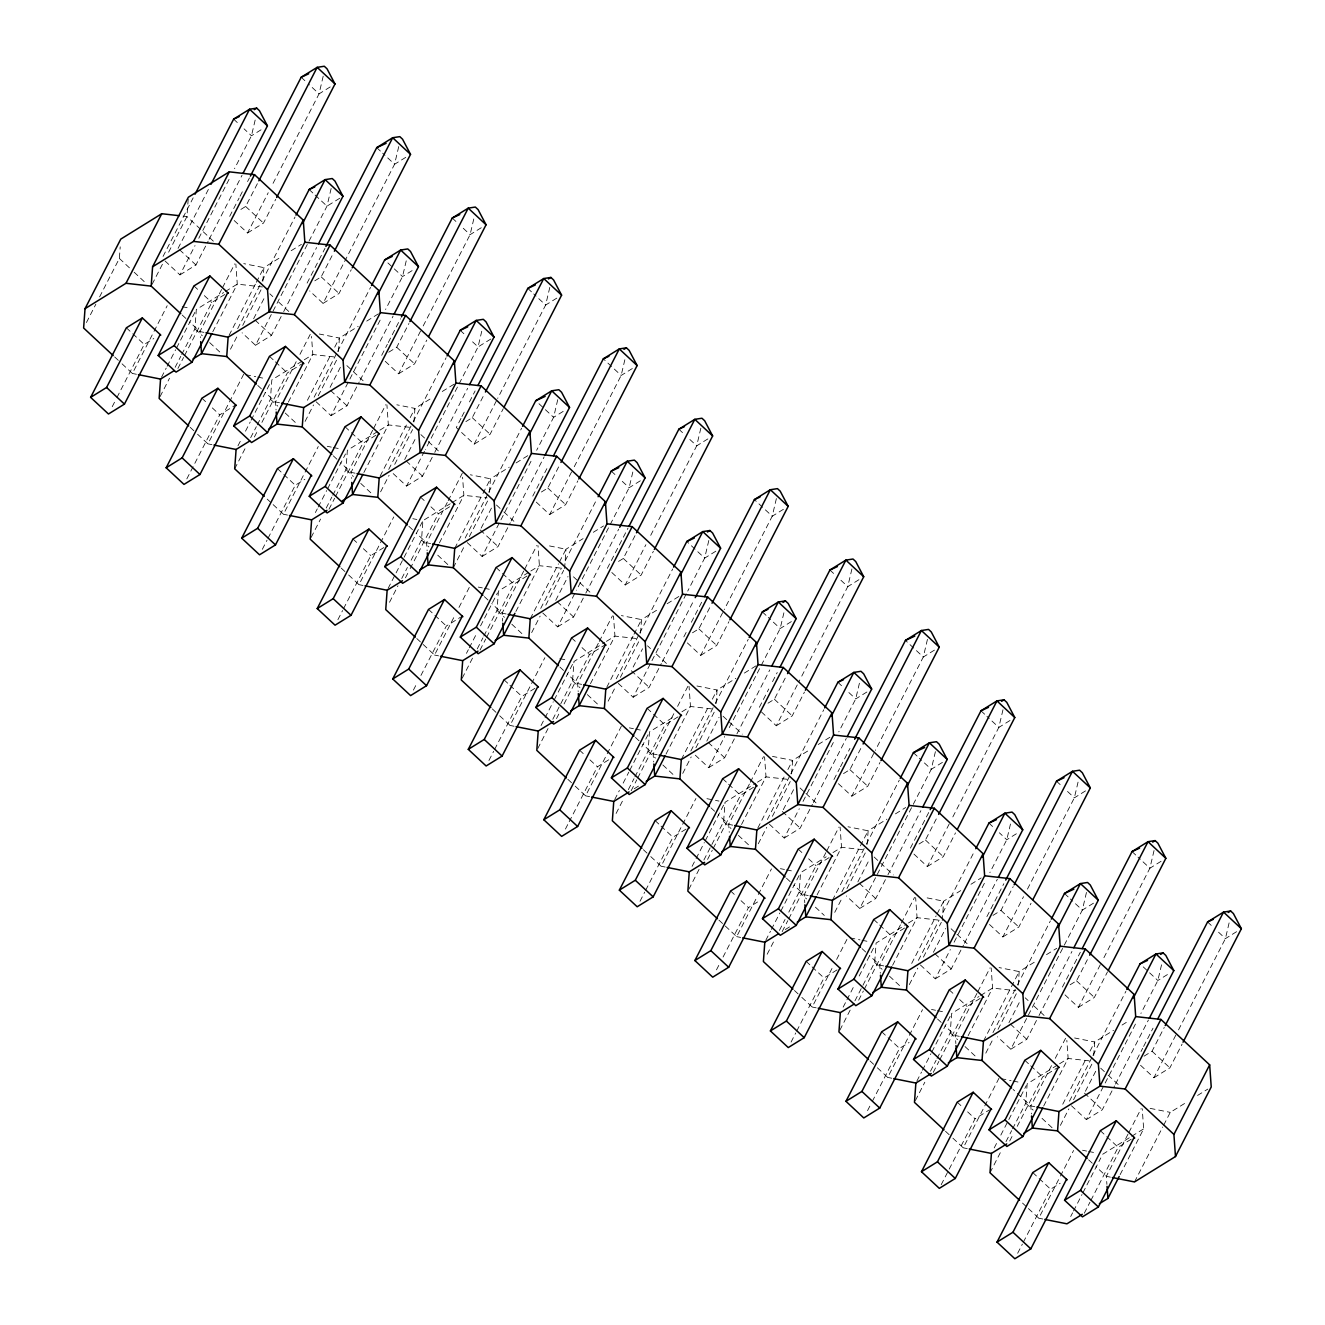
<?xml version="1.0" encoding="UTF-8"?>
<svg xmlns="http://www.w3.org/2000/svg" width="1325" height="1325" viewBox="0 0 1325 1325"><rect width="100%" height="100%" fill="white"/><g stroke="black" fill="none" stroke-linecap="round" stroke-linejoin="round"><path stroke-width="0.75" stroke-dasharray="5 3.75" d="M99.607 296.883L119.366 258.441L120.211 246.847M188.2 199.164L186.941 216.555L168.126 253.174M181.724 354.471L194.907 328.848L196.315 309.52L223.627 292.577M262.897 281.165L263.874 267.633L279.244 258.11M257.265 424.861L270.433 399.239L271.84 379.911L302.564 360.864M338.422 351.556L339.415 338.024L358.181 326.381M332.79 495.268L345.957 469.63L347.365 450.301L378.105 431.254M413.963 421.946L414.94 408.415L432.016 397.831M411.148 560.16L421.499 540.037L422.907 520.692L450.218 503.765M489.488 492.353L490.482 478.805L509.247 467.178M483.857 636.05L497.024 610.428L498.432 591.099L529.155 572.052M564.599 568.541L566.007 549.213L583.083 538.629M552.807 719.26L572.566 680.818L573.973 661.49L604.697 642.443M640.555 633.135L641.532 619.603L656.902 610.08M634.923 776.848L648.091 751.225L649.498 731.88L675.104 716.013M716.08 703.525L717.073 689.994L735.839 678.367M703.873 860.058L723.632 821.616L725.023 802.287L755.763 783.241M791.621 773.933L792.598 760.401L809.674 749.817M788.806 912.147L799.157 892.007L800.565 872.678L826.171 856.811M867.146 844.323L868.14 830.792L886.905 819.148M854.94 1000.839L874.682 962.397L876.09 943.069L906.813 924.022M942.257 920.511L943.665 901.182L960.741 890.599M937.057 1058.427L950.224 1032.804L951.632 1013.476L978.943 996.532M1018.213 985.121L1019.19 971.589L1034.56 962.066M1012.582 1128.817L1025.749 1103.195L1027.157 1083.867L1057.88 1064.82M1093.738 1055.512L1094.732 1041.98L1113.513 1030.337M255.162 120.062L251.468 135.763L234.525 168.706M323.184 76.204L319.043 93.876L271.989 185.401M331.151 188.481L326.993 206.153L255.493 345.278L242.111 332.807M398.726 146.595L394.568 164.267L323.068 303.392L309.686 290.92M406.228 260.843L402.535 276.544L385.592 309.503M473.787 218.956L470.093 234.657L422.128 328.02M481.753 331.233L478.06 346.935L425.375 449.457M549.792 287.393L545.635 305.048L497.653 398.411M557.742 399.67L553.602 417.342L536.658 450.285M624.853 359.754L621.16 375.455L573.178 468.818M632.82 472.031L629.127 487.733L576.441 590.238M700.842 428.19L696.702 445.846L649.664 537.37M708.809 540.467L704.652 558.123L687.725 591.082M776.384 498.581L772.227 516.237L724.245 609.599M783.887 612.829L780.193 628.53L728.452 729.214M851.909 568.972L847.752 586.644L800.714 678.168M859.412 683.22L855.718 698.921L838.791 731.864M927.45 639.362L923.293 657.034L875.312 750.397M935.4 751.656L931.26 769.312L859.759 908.437L846.377 895.965M1002.975 709.769L998.818 727.425L951.781 818.966M1010.478 824.017L1006.785 839.719L989.858 872.662M1078.053 782.131L1074.36 797.832L1027.322 889.357M1086.467 892.437L1082.31 910.109L1010.809 1049.234L997.427 1036.763M1154.042 850.551L1149.885 868.223L1102.847 959.747M1161.545 964.799L1157.851 980.5L1140.908 1013.459M1229.103 922.912L1225.426 938.613L1177.445 1031.976M86.44 322.522L95.847 304.22M163.058 256.421L193.168 197.839M152.127 284.295L162.478 264.155M178.08 248.355L209.135 187.951M112.228 406.676L115.987 399.355M116.931 397.533L144.21 344.434L153.799 338.504M165.095 261.025L179.968 274.871L195.023 245.589M198.783 238.268L230.765 176.026M122.049 363.828L132.384 373.468L153.087 333.188M154.031 331.366L167.198 305.727M179.968 274.871L195.934 264.983L208.157 241.183M209.102 239.361L242.028 175.281M229.689 216.356L239.096 198.054M240.04 196.233L243.8 188.912M247.576 181.575L249.448 177.914M240.868 209.433L245.655 206.468L257.895 182.668M161.501 377.244L166.205 368.085M167.149 366.263L175.612 349.783M176.556 347.962L196.315 309.52M160.093 396.572L169.501 378.271M175.148 367.29L180.796 356.309M177.914 368.449L183.562 357.468M184.506 355.647L211.785 302.547L226.144 293.653M234.161 220.513L247.543 232.985L268.23 192.721M221.59 289.479L199.959 331.581L200.39 337.61M222.534 287.641L234.773 263.841M247.543 232.985L263.493 223.097L275.732 199.297M212.812 331.714L237.274 284.113L235.85 264.023M229.076 335.357L255.41 284.097M256.354 282.275L263.874 267.633L243.75 263.625M237.655 328.65L261.174 282.888M262.118 281.049L295.044 216.985M230.484 349.204L238.02 334.546M242.723 325.403L261.538 288.784M253.622 318.745L264.901 296.783M186.825 478.905L219.751 414.841L235.718 404.937M197.574 434.219L207.926 443.858L243.668 374.296M255.493 345.278L271.459 335.374L282.755 313.412M283.683 311.59L316.625 247.51M307.102 283.103L324.989 248.322M314.803 280.817L321.18 276.859L333.42 253.075M237.97 445.813L241.73 438.492M245.506 431.172L250.21 422.013M251.137 420.174L270.896 381.732M234.691 468.802L245.97 446.84M250.673 437.681L256.321 426.7M254.383 437.018L258.16 429.697M261.919 422.377L287.326 372.954L301.686 364.044M296.187 361.692L275.484 401.972L276.064 410.005M299.947 354.371L310.298 334.248M323.068 303.392L339.034 293.487L351.257 269.704M288.353 402.104L312.816 354.52L311.524 336.434M307.417 400.266L330.935 354.504M334.712 347.183L339.415 338.024L319.292 334.016M314.124 397.218L336.716 353.278M337.643 351.44L370.569 287.376M305.081 421.416L313.545 404.953M318.248 395.794L337.063 359.191M330.091 387.314L341.386 365.352M262.35 549.295L267.054 540.153M267.998 538.314L295.276 485.232L304.849 479.302M316.162 401.806L331.035 415.669L348.906 380.888M349.85 379.066L381.832 316.824M273.116 504.61L283.451 514.249L304.154 473.986M305.098 472.147L318.265 446.525M331.035 415.669L346.984 405.781L359.224 381.981M360.168 380.143L393.094 316.079M381.699 355.332L387.347 344.334M388.291 342.513L400.514 318.712M388.738 352.202L396.722 347.266L408.945 323.466M315.383 512.543L317.271 508.883M318.215 507.044L326.679 490.581M327.623 488.743L345.494 453.962M311.16 537.37L320.567 519.069M326.215 508.071L331.846 497.09M328.981 509.247L334.629 498.266M335.573 496.428L362.851 443.345L377.211 434.434M385.227 361.311L398.593 373.783L421.184 329.842M372.656 430.261L351.026 472.362L351.456 478.391M373.6 428.439L385.84 404.638M398.593 373.783L414.559 363.895L426.799 340.094M363.878 472.512L388.341 424.911L386.917 404.821M380.126 476.155L406.477 424.894M410.237 417.574L414.94 408.415L396.837 404.804M388.722 469.431L412.241 423.669M413.185 421.847L446.111 357.767M380.606 491.823L389.07 475.344M394.717 464.363L412.588 429.582M404.688 459.543L415.967 437.581M337.892 619.702L342.595 610.543M343.523 608.722L370.818 555.622L385.178 546.728M393.177 473.588L406.56 486.06L424.431 451.278M348.641 575L358.992 584.656L393.79 516.916M406.56 486.06L422.526 476.172L433.805 454.21M434.749 452.372L467.675 388.308M461.001 418.402L456.297 427.544L474.135 444.173L490.101 434.285L503.268 408.663M461.928 416.563L465.704 409.243M469.464 401.922L475.112 390.941M465.87 421.615L472.247 417.657L484.486 393.856M388.092 588.433L422.907 520.692M389.517 602.279L397.98 585.799M401.74 578.478L407.388 567.497M405.45 577.816L409.226 570.495M410.154 568.657L438.376 513.736L452.752 504.842M474.135 444.173L496.709 400.249M447.254 502.49L426.551 542.77L427.13 550.803M448.198 500.668L462.309 473.207M439.403 542.902L463.866 495.302L462.591 477.215M454.723 548.368L482.002 495.285M482.946 493.463L490.482 478.805L470.358 474.797M465.191 538L487.766 494.076M488.71 492.237L521.636 428.174M453.316 567.713L464.611 545.734M469.315 536.592L488.13 499.972M481.157 528.112L491.509 507.972M413.417 690.093L417.176 682.773M420.936 675.452L446.343 626.029L460.703 617.119M467.228 542.604L482.101 556.467L499.972 521.686M500.916 519.847L531.01 461.266M416.779 638.517L434.517 655.047L455.22 614.767M458.98 607.446L469.332 587.306M482.101 556.467L498.051 546.562L510.291 522.762M511.218 520.94L544.161 456.877M532.766 496.113L546.877 468.652M541.395 492.006L547.788 488.047L560.011 464.247M466.45 653.341L468.338 649.681M469.265 647.842L476.801 633.201M480.561 625.88L497.488 592.921M462.226 678.152L472.561 658.028M477.265 648.869L482.913 637.888M480.047 650.045L485.695 639.048M486.639 637.226L513.918 584.143L528.277 575.232M536.277 502.109L549.66 514.58L572.251 470.64M523.723 571.058L502.092 613.16L502.655 621.193M524.667 569.22L536.89 545.42M549.66 514.58L565.626 504.676L577.849 480.876M515.889 611.471L539.408 565.692L537.983 545.602M530.248 618.775L558.487 563.854M559.415 562.015L566.007 549.213L545.883 545.204M540.733 608.39L561.419 568.127M565.179 560.806L597.178 498.564M531.673 632.605L540.136 616.142M545.784 605.144L563.655 570.363M555.738 600.341L567.978 576.541M488.942 760.484L493.645 751.341M494.589 749.503L521.868 696.42L536.244 687.509M542.753 612.995L557.626 626.858L575.497 592.076M499.707 715.798L510.042 725.438L544.857 657.713M557.626 626.858L573.592 616.97L584.872 594.991M585.816 593.169L618.742 529.089M607.347 568.342L628.05 528.062M618.527 561.419L623.313 558.454L635.553 534.654M541.047 725.553L553.27 701.77M554.214 699.931L573.973 661.49M537.751 748.559L549.047 726.58M556.517 718.597L560.276 711.277M564.053 703.956L589.443 654.533L603.819 645.623M611.819 572.499L625.201 584.971L645.888 544.691M598.32 643.287L577.617 683.551L578.18 691.584M599.264 641.449L612.432 615.827M625.201 584.971L641.151 575.083L653.391 551.283M590.47 683.683L614.933 636.099L613.508 616.009M606.734 687.344L633.068 636.083M634.013 634.244L641.532 619.603L621.408 615.595M616.257 678.798L638.832 634.857M639.776 633.035L672.702 568.955M608.142 701.173L615.678 686.532M620.382 677.373L639.197 640.77M633.151 667.071L642.559 648.77M565.427 829.053L568.243 823.57M569.187 821.732L597.409 766.811L611.769 757.917M618.295 683.402L633.151 697.248L651.039 662.467M651.966 660.645L686.781 592.904M575.232 786.189L585.584 795.845L606.27 755.565M607.214 753.726L621.326 726.282M633.151 697.248L649.118 687.36L661.357 663.56M662.285 661.738L694.283 599.496M683.832 636.911L687.592 629.59M691.352 622.27L702.648 600.291M692.462 632.803L698.855 628.845L711.078 605.045M614.684 799.621L619.388 790.462M623.164 783.141L628.795 772.16M629.739 770.322L648.554 733.719M616.108 813.451L622.684 800.648M628.332 789.667L633.979 778.669M631.114 790.826L636.762 779.845M637.689 778.007L664.984 724.924L679.344 716.03M687.344 642.89L700.726 655.362L723.301 611.438M673.845 713.678L653.142 753.958L653.722 761.991M677.605 706.358L687.957 686.217M700.726 655.362L716.692 645.474L728.916 621.673M666.011 754.091L690.474 706.49L689.05 686.4M681.315 759.556L708.61 706.473M712.37 699.153L717.073 689.994L696.95 685.986M690.855 751.027L714.374 705.248M715.301 703.426L748.227 639.362M682.739 773.402L691.203 756.923M695.907 747.78L714.722 711.161M706.805 741.122L719.044 717.322M640.008 901.282L644.712 892.122M645.656 890.301L672.934 837.218L687.311 828.307M695.31 755.184L708.693 767.655L724.676 736.534M650.774 856.596L661.109 866.235L695.923 798.495M708.693 767.655L724.642 757.751L735.938 735.789M736.882 733.951L769.808 669.887M759.358 707.302L768.765 689M772.525 681.679L777.228 672.52M767.987 703.194L774.38 699.236L786.603 675.435M692.097 866.351L704.337 842.551M705.281 840.729L724.096 804.109M688.818 889.34L700.097 867.378M707.583 859.395L712.287 850.236M713.231 848.414L740.509 795.331L754.869 786.421M761.395 711.906L776.268 725.769L799.787 679.99M749.387 784.069L728.684 824.349L729.247 832.382M750.314 782.247L763.498 756.608M776.268 725.769L792.217 715.864L804.457 692.064M741.536 824.481L765.999 776.881L764.575 756.79M757.784 828.125L784.135 776.864M787.895 769.543L792.598 760.401L772.475 756.393M767.324 819.579L789.899 775.655M790.843 773.817L823.769 709.753M758.264 843.793L766.728 827.33M772.376 816.332L790.247 781.551M783.274 809.691L793.625 789.551M716.477 969.85L719.309 964.352M723.069 957.031L748.476 907.608L758.049 901.662M769.345 824.183L784.218 838.046L799.273 808.747M803.033 801.426L834.088 741.023M718.912 920.097L736.65 936.626L757.337 896.363M758.281 894.524L771.448 868.902M784.218 838.046L800.184 828.142L812.407 804.358M813.351 802.519L846.277 738.456M833.955 779.531L839.586 768.55M840.53 766.711L849.938 748.41M843.528 773.585L849.905 769.626L862.144 745.842M765.751 940.402L770.454 931.26M771.398 929.421L779.862 912.958M780.806 911.12L800.565 872.678M767.175 954.248L773.75 941.429M779.398 930.448L785.046 919.467M782.181 931.624L787.812 920.643M788.756 918.805L816.034 865.722L830.411 856.811M838.41 783.688L851.793 796.159L874.367 752.219M825.856 852.637L804.209 894.739L804.788 902.772M826.8 850.816L839.023 827.015M851.793 796.159L867.759 786.255L879.982 762.471M817.078 894.872L841.524 847.288L840.1 827.181M832.382 900.354L868.14 830.792L848.017 826.783M841.905 891.808L865.424 846.046M866.368 844.224L899.294 780.143M834.733 912.362L842.269 897.721M846.973 888.562L865.788 851.958M857.871 881.92L869.167 859.942M791.075 1042.079L795.778 1032.92M796.723 1031.082L824.001 977.999L838.361 969.088M801.824 997.377L812.175 1007.017L832.878 966.753M836.638 959.433L846.99 939.293M859.759 908.437L875.709 898.549L887.005 876.57M887.949 874.748L920.875 810.685M910.424 848.099L929.239 811.48M919.053 843.992L925.446 840.033L937.669 816.233M843.164 1007.149L845.996 1001.65M846.923 999.828L854.459 985.171M859.163 976.028L875.146 944.907M839.884 1030.138L850.219 1009.998M858.65 1000.193L863.353 991.034M864.298 989.195L891.576 936.113L905.936 927.202M913.935 854.078L927.318 866.55L950.837 820.788M900.437 924.867L879.75 965.13L880.313 973.179M901.381 923.028L914.548 897.406M927.318 866.55L943.284 856.662L955.507 832.862M892.603 965.279L917.066 917.678L915.641 897.588M911.683 963.424L936.146 915.84M937.073 914.002L943.665 901.182L923.542 897.174M918.391 960.377L939.077 920.097M942.837 912.776L974.836 850.534M909.331 984.591L917.794 968.111M923.442 957.13L941.313 922.349M933.396 952.311L945.636 928.51M867.544 1110.632L871.303 1103.311M872.247 1101.489L899.543 1048.39L909.116 1042.46M920.411 964.981L935.284 978.827L950.34 949.545M954.099 942.224L986.082 879.982M877.365 1067.784L887.7 1077.424L908.403 1037.144M909.347 1035.322L922.515 1009.683M935.284 978.827L951.251 968.939L963.474 945.139M964.418 943.317L997.344 879.237M986.893 916.652L1003.837 883.709M992.988 915.376L1000.971 910.424L1013.211 886.624M916.817 1081.2L921.521 1072.041M922.465 1070.219L930.928 1053.739M931.872 1051.918L951.632 1013.476M915.409 1100.528L924.817 1082.227M930.465 1071.246L936.113 1060.265M933.231 1072.405L938.878 1061.424M939.823 1059.602L967.101 1006.503L981.477 997.609M989.477 924.469L1002.859 936.941L1023.546 896.677M976.923 993.435L955.275 1035.537L955.855 1043.57M977.85 991.597L990.09 967.797M1002.859 936.941L1018.809 927.053L1031.049 903.253M968.128 1035.67L992.591 988.069L991.166 967.979M983.448 1041.152L1019.19 971.589L999.083 967.581M992.972 1032.606L1016.49 986.843M1017.434 985.005L1050.361 920.941M985.8 1053.16L993.336 1038.502M998.04 1029.359L1016.855 992.74M1008.938 1022.701L1020.217 1000.739M941.197 1184.699L975.067 1118.797L989.427 1109.886M952.89 1138.175L963.242 1147.814L998.984 1078.252M1010.809 1049.234L1026.776 1039.33L1038.071 1017.368M1039.015 1015.546L1071.942 951.466M1062.418 987.059L1080.306 952.278M1070.12 984.773L1076.513 980.815L1088.736 957.031M994.23 1147.93L997.046 1142.448M1000.822 1135.128L1026.213 1085.688M990.007 1172.758L1001.286 1150.796M1005.99 1141.637L1011.637 1130.656M1009.716 1140.974L1013.476 1133.653M1017.236 1126.333L1042.642 1076.91L1057.002 1068M1065.002 994.876L1078.384 1007.348L1101.903 961.586M1051.503 1065.648L1030.817 1105.928L1031.38 1113.961M1055.263 1058.327L1065.615 1038.204M1078.384 1007.348L1094.351 997.443L1107.518 971.821M1043.669 1106.06L1068.132 1058.476L1066.84 1040.39M1062.749 1104.222L1086.268 1058.46M1090.028 1051.139L1094.732 1041.98L1074.608 1037.972M1069.441 1101.174L1092.032 1057.234M1092.959 1055.396L1125.902 991.332M1060.398 1125.372L1068.861 1108.909M1073.565 1099.75L1092.38 1063.147M1085.407 1091.27L1096.702 1069.308M1017.666 1253.251L1022.37 1244.109M1023.314 1242.27L1050.592 1189.188L1060.182 1183.258M1071.478 1105.762L1086.351 1119.625L1104.222 1084.844M1105.166 1083.022L1137.148 1020.78M1028.432 1208.566L1038.767 1218.205L1059.47 1177.942M1060.414 1176.103L1073.581 1150.481M1086.351 1119.625L1102.317 1109.737L1114.54 1085.937M1115.484 1084.098L1148.411 1020.035M1137.016 1059.288L1142.663 1048.29M1143.608 1046.468L1153.015 1028.167M1144.055 1056.158L1152.038 1051.222L1164.261 1027.422M1070.699 1216.499L1072.588 1212.839M1073.532 1211L1081.995 1194.537M1082.939 1192.699L1100.81 1157.918M1084.297 1213.203L1089.945 1202.222M1090.889 1200.384L1118.168 1147.301L1132.527 1138.39M1140.543 1065.267L1153.926 1077.738L1176.501 1033.798M1127.972 1134.217L1106.342 1176.318L1106.905 1184.368M1128.917 1132.395L1141.156 1108.594M1153.926 1077.738L1169.876 1067.851L1182.115 1044.05M1120.138 1174.629L1143.657 1128.867L1142.233 1108.777M1134.515 1181.933L1162.737 1127.012M1163.681 1125.19L1170.257 1112.371L1187.332 1101.787M261.042 129.817L251.468 135.763L244.032 128.823M330.207 86.937L319.043 93.876L308.626 84.171M339.763 198.237L326.993 206.153L315.102 195.073M405.748 157.344L394.568 164.267L382.677 153.187M225.333 291.517L237.274 284.113L262.466 286.962M291.185 250.69L301.438 244.347M412.108 270.615L402.535 276.544L384.681 259.915M481.273 227.734L470.093 234.657L462.673 227.734M304.27 359.804L312.816 354.52L336.07 357.137M366.727 321.097L378.668 313.677M490.83 339.034L478.06 346.935L470.623 340.012M556.798 298.125L545.635 305.048L533.743 293.968M379.811 430.194L388.341 424.911L411.595 427.528M442.252 391.488L455.916 383.024M563.175 411.396L553.602 417.342L535.747 400.713M632.34 368.532L621.16 375.455L603.322 358.827M451.924 502.705L463.866 495.302L487.136 497.918M516.071 462.938L529.735 454.475M640.306 480.809L629.127 487.733L621.69 480.809M707.865 438.923L696.702 445.846L689.265 438.923M530.861 570.992L539.408 565.692L560.723 568.11M593.318 532.286L603.554 525.926M715.831 551.2L704.652 558.123L686.814 541.494M783.406 509.313L772.227 516.237L754.389 499.608M606.403 641.383L614.933 636.099L638.186 638.716M667.138 603.736L680.802 595.273M791.356 621.591L780.193 628.53L768.301 617.433M858.931 579.704L847.752 586.644L840.332 579.704M681.928 711.79L690.474 706.49L713.728 709.107M744.385 673.067L756.327 665.663M634.228 788.756L641.068 784.516M866.898 691.998L855.718 698.921L848.282 691.998M934.456 650.111L923.293 657.034L905.455 640.406M757.469 782.181L765.999 776.881L789.253 779.514M818.204 744.517L831.868 736.054M942.423 762.388L931.26 769.312L919.351 758.231M1009.998 720.502L998.818 727.425L986.926 716.345M832.994 852.571L841.524 847.288L864.794 849.905M895.452 813.865L905.687 807.505M785.294 929.537L792.118 925.314M1016.358 833.773L1006.785 839.719L999.348 832.779M1085.523 790.892L1074.36 797.832L1066.923 790.892M908.519 922.962L917.066 917.678L938.382 920.08M970.977 884.255L981.212 877.912M1093.489 903.186L1082.31 910.109L1070.418 899.029M1161.064 861.3L1149.885 868.223L1137.993 857.142M980.649 995.472L992.591 988.069L1015.844 990.702M1046.502 954.646L1056.754 948.302M1167.424 974.571L1157.851 980.5L1140.013 963.871M1236.589 931.69L1225.426 938.613L1217.99 931.69M1059.586 1063.76L1068.132 1058.476L1091.386 1061.093M1122.043 1025.053L1128.867 1020.813M1102.682 1154.257L1130.01 1137.33M1131.716 1136.27L1143.657 1128.867M1197.568 1095.444L1207.82 1089.1M183.065 216.124L186.941 216.555L213.54 241.349M182.221 306.704L190.27 308.311M203.984 332.376L199.959 331.581L189.608 321.942M245.688 374.693L255.742 376.697M257.762 377.095L265.812 378.702M132.384 373.468L136.409 374.263M279.509 402.767L275.484 401.972L265.149 392.332M327.258 446.293L331.283 447.105M333.287 447.502L341.337 449.109M207.926 443.858L211.95 444.653M355.05 473.174L351.026 472.362L340.674 462.723M412.837 518.688L416.862 519.499M283.451 514.249L287.475 515.061M430.575 543.565L426.551 542.77L416.216 533.114M478.308 587.091L482.333 587.886M484.354 588.283L492.403 589.89M358.992 584.656L363 585.451M506.117 613.955L502.092 613.16L491.741 603.521M559.879 658.691L567.928 660.281M434.517 655.047L438.542 655.842M581.642 684.362L577.617 683.551L567.266 673.912M629.375 727.872L633.4 728.684M635.42 729.081L643.47 730.688M510.042 725.438L514.067 726.249M657.167 754.753L653.142 753.958L642.807 744.302M706.921 798.677L718.995 801.078M585.584 795.845L589.608 796.64M732.708 825.144L728.684 824.349L718.332 814.709M780.442 868.67L784.466 869.465M786.47 869.879L794.52 871.469M661.109 866.235L665.133 867.03M808.233 895.551L804.209 894.739L793.874 885.1M849.938 937.868L859.991 939.872M862.012 940.27L870.061 941.876M736.65 936.626L740.675 937.438M883.775 965.942L879.75 965.13L869.399 955.491M931.508 1009.468L935.533 1010.263M937.537 1010.66L945.586 1012.267M812.175 1007.017L816.2 1007.828M959.3 1036.332L955.275 1035.537L944.94 1025.898M1001.004 1078.649L1011.058 1080.653M1013.078 1081.051L1021.128 1082.658M1150.133 1108.363L1170.257 1112.371M887.7 1077.424L891.725 1078.219M1034.825 1106.723L1030.817 1105.928L1013.078 1089.398M1082.575 1150.249L1086.599 1151.061M1088.603 1151.458L1096.653 1153.065M963.242 1147.814L967.267 1148.609M1110.367 1177.13L1106.342 1176.318L1095.99 1166.679M1038.767 1218.205L1042.792 1219.017M301.189 77.248L307.135 82.779M376.731 147.638L381.186 151.795M452.256 218.029L456.711 222.186M527.797 288.419L532.253 292.577M678.847 429.217L683.319 433.374M829.914 570.015L834.386 574.172M980.98 710.796L985.436 714.953M1056.505 781.203L1060.977 785.361M1132.047 851.594L1136.502 855.751M1207.572 921.985L1212.044 926.142M233.631 119.134L238.086 123.291M309.156 189.525L313.611 193.682M460.222 330.306L464.678 334.463M611.289 471.104L615.744 475.261M762.339 611.902L766.811 616.059M837.88 682.292L842.336 686.449M913.405 752.683L917.877 756.84M988.947 823.09L993.402 827.247M1064.472 893.481L1068.927 897.638M245.655 206.468L263.493 223.097M321.18 276.859L339.034 293.487M396.722 347.266L414.559 363.895M472.247 417.657L490.101 434.285M547.788 488.047L565.626 504.676M623.313 558.454L641.151 575.083M698.855 628.845L716.692 645.474M774.38 699.236L792.217 715.864M849.905 769.626L867.759 786.255M925.446 840.033L943.284 856.662M1000.971 910.424L1018.809 927.053M1076.513 980.815L1094.351 997.443M1152.038 1051.222L1169.876 1067.851M269.869 293.852L272.817 296.601M278.73 302.117L289.065 311.756M346.868 365.617L363.133 380.772M420.919 434.633L426.832 440.148M428.306 441.523L440.132 452.537M496.461 505.024L502.374 510.539M503.848 511.914L514.183 521.553M573.46 576.806L591.198 593.335M647.527 645.822L650.476 648.571M656.388 654.086L666.74 663.726M723.053 716.212L742.265 734.116M800.068 787.994L804.49 792.118M805.981 793.493L817.79 804.523M874.119 857.01L893.332 874.914M951.118 928.775L955.557 932.916M957.031 934.291L968.857 945.305M1025.186 997.808L1028.134 1000.557M1034.047 1006.073L1044.398 1015.712M1100.711 1068.198L1106.623 1073.714M1108.097 1075.088L1118.449 1084.728M179.571 249.746L195.934 264.983M255.112 320.137L271.459 335.374M330.637 390.527L346.984 405.781M406.162 460.934L422.526 476.172M480.213 529.934L498.051 546.562M557.229 601.716L573.592 616.97M631.28 670.732L649.118 687.36M708.295 742.513L724.642 757.751M782.346 811.513L800.184 828.142M859.362 883.295L875.709 898.549M934.887 953.702L951.251 968.939M1010.428 1024.092L1026.776 1039.33M1084.463 1093.108L1102.317 1109.737M193.947 285.918L198.402 290.076M204.348 295.624L211.785 302.547M269.472 356.326L273.944 360.483M275.418 361.857L287.326 372.954M345.013 426.716L362.851 443.345M420.538 497.107L424.994 501.264M430.956 506.812L438.376 513.736M496.08 567.514L513.918 584.143M571.605 637.905L576.06 642.062M582.006 647.61L589.443 654.533M647.13 708.295L664.984 724.924M722.672 778.702L727.127 782.86M728.618 784.234L740.509 795.331M798.197 849.093L802.652 853.25M808.614 858.799L816.034 865.722M873.738 919.484L878.193 923.641M879.684 925.032L891.576 936.113M949.263 989.874L953.718 994.032M959.664 999.58L967.101 1006.503M1024.788 1060.282L1029.26 1064.439M1030.734 1065.813L1042.642 1076.91M1100.33 1130.672L1118.168 1147.301M182.221 315.052L188.133 320.551M257.762 385.442L263.675 390.958M333.287 455.833L339.2 461.348M408.829 526.24L414.725 531.739M484.354 596.631L490.267 602.146M559.879 667.022L565.792 672.537M635.42 737.429L641.333 742.928M710.945 807.819L716.858 813.335M786.487 878.21L792.383 883.725M862.012 948.601L867.925 954.116M937.537 1019.008L943.45 1024.507M1088.603 1159.789L1094.516 1165.304M119.366 258.441L132.666 270.847M134.156 272.221L145.965 283.235M194.907 328.848L202.294 335.738M209.681 342.612L220.033 352.251M270.433 399.239L277.819 406.129M285.206 413.019L297.032 424.033M345.957 469.63L353.361 476.52M360.748 483.41L371.083 493.049M421.499 540.037L428.886 546.91M437.747 555.175L448.098 564.831M497.024 610.428L504.411 617.317M511.814 624.207L522.149 633.847M572.566 680.818L579.952 687.708M587.339 694.598L599.165 705.612M648.091 751.225L655.477 758.099M662.864 764.989L673.216 774.628M723.632 821.616L731.019 828.506M738.406 835.379L750.232 846.41M799.157 892.007L806.544 898.897M815.405 907.161L824.283 915.426M874.682 962.397L882.069 969.287M889.472 976.177L901.282 987.191M950.224 1032.804L957.611 1039.694M964.997 1046.568L975.349 1056.207M1025.749 1103.195L1033.136 1110.085M1042.013 1118.35L1052.348 1127.989M126.372 327.805L144.21 344.434M201.913 398.212L206.369 402.369M212.315 407.901L219.751 414.841M277.438 468.603L295.276 485.232M352.963 538.993L357.435 543.151M363.381 548.699L370.818 555.622M428.505 609.401L446.343 626.029M504.03 679.791L508.502 683.948M509.976 685.34L521.868 696.42M579.572 750.182L584.027 754.339M589.973 759.888L597.409 766.811M655.097 820.589L659.552 824.746M661.043 826.121L672.934 837.218M730.622 890.98L735.093 895.137M741.039 900.685L748.476 907.608M806.163 961.37L810.618 965.528M812.109 966.919L824.001 977.999M881.688 1031.761L899.543 1048.39M957.23 1102.168L961.685 1106.325M967.631 1111.857L975.067 1118.797M1032.755 1172.559L1050.592 1189.188M114.662 356.938L120.558 362.437M190.187 427.329L196.1 432.844M267.203 499.111L271.625 503.235M341.254 568.127L347.167 573.626M492.32 708.908L498.233 714.423M567.845 779.315L573.758 784.814M643.37 849.706L649.283 855.221M794.437 990.487L800.35 996.003M869.978 1060.894L875.891 1066.393M945.503 1131.285L951.416 1136.8M1022.519 1203.067L1026.941 1207.191"/><path stroke-width="1.5" d="M179.19 215.693L161.749 213.722L120.774 239.113L85.032 308.675L83.624 328.004L113.172 355.564M180.747 313.677L151.183 286.117L152.59 266.789L188.349 197.226L229.308 171.836L254.516 174.668L303.276 220.132L304.849 242.227L269.091 311.789L228.132 337.196L205.988 332.774M174.221 370.602L160.557 379.082L159.149 398.411L188.713 425.954M256.272 384.068L226.724 356.524L228.132 337.196M249.746 441.01L236.098 449.473L234.691 468.802L264.238 496.345M331.813 454.458L302.249 426.915L303.657 407.587L344.632 382.196L380.374 312.634L378.817 290.523L330.041 245.075L304.849 242.227M326.977 510.34L311.623 519.864L310.216 539.192L339.78 566.752M407.338 524.866L377.791 497.306L379.198 477.977L420.158 452.587L455.916 383.024L454.342 360.913L405.582 315.466L380.374 312.634M402.518 580.731L387.148 590.254L385.741 609.599L415.305 637.143M482.88 595.256L453.316 567.713L454.723 548.368L495.699 522.977L531.441 453.415L529.868 431.321L481.108 385.857L455.916 383.024M478.043 651.138L462.69 660.662L461.282 679.99L490.83 707.533M558.405 665.647L528.857 638.103L530.248 618.775L571.224 593.368L606.966 523.806L605.409 501.711L556.632 456.264L531.441 453.415M553.585 721.529L538.215 731.052L536.807 750.381L566.371 777.924M633.946 736.037L604.382 708.494L605.79 689.166L646.749 663.775L682.507 594.213L680.934 572.102L632.174 526.654L606.966 523.806M629.11 791.919L613.757 801.443L612.349 820.788L641.896 848.331M709.471 806.445L679.907 778.901L681.315 759.556L722.291 734.166L758.033 664.603L756.476 642.509L707.699 597.045L682.507 594.213M704.652 862.327L689.282 871.85L687.874 891.178L717.438 918.722M784.996 876.835L755.449 849.292L756.857 829.963L797.816 804.557L833.574 734.994L832.001 712.9L783.241 667.452L758.033 664.603M778.471 933.777L764.807 942.241L763.399 961.569L792.963 989.113M860.538 947.226L830.974 919.683L832.382 900.354L873.357 874.964L909.099 805.401L907.526 783.29L858.766 737.843L833.574 734.994M853.996 1004.168L840.348 1012.631L838.94 1031.96L868.488 1059.52M936.063 1017.633L906.515 990.073L907.923 970.745L948.882 945.354L984.641 875.792L983.067 853.681L934.291 808.233L909.099 805.401M931.243 1073.515L915.873 1083.038L914.465 1102.367L944.029 1129.91M1011.604 1088.024L982.04 1060.48L983.448 1041.152L1024.407 1015.745L1060.166 946.183L1058.592 924.088L1009.832 878.624L984.641 875.792M1006.768 1143.906L991.415 1153.429L990.007 1172.758L1019.554 1200.301M1087.129 1158.414L1057.565 1130.871L1058.973 1111.543L1099.949 1086.152L1135.691 1016.59L1134.134 994.479L1085.357 949.031L1060.166 946.183M85.032 308.675L125.991 283.285L161.749 213.722M160.176 334.546L124.434 404.108L108.468 413.996L90.63 397.368L126.372 327.805L142.338 317.917L160.805 335.126M195.057 194.179L233.631 119.134L249.58 109.23L256.719 108.137L259.452 110.687L267.435 125.858L242.972 173.459M90.63 397.368L106.58 387.48L142.338 317.917M211.006 184.291L249.58 109.23L267.435 125.858M152.59 266.789L193.566 241.398L229.308 171.836M227.751 292.659L191.993 362.222L176.043 372.11L158.188 355.481L193.947 285.918L209.913 276.031L228.38 293.239M250.392 176.093L301.189 77.248L317.155 67.343L324.294 66.25L327.027 68.801L334.993 83.972L276.677 197.475M193.566 241.398L218.758 244.231L254.516 174.668M158.188 355.481L174.155 345.593L209.913 276.031M258.822 180.846L317.155 67.343L334.993 83.972M211.868 333.536L201.532 353.676L192.986 358.976M235.718 404.937L199.959 474.499L183.993 484.403L166.155 467.775L201.913 398.212L217.863 388.308L236.33 405.516M295.988 215.147L309.156 189.525L325.122 179.62L332.244 178.527L334.977 181.078L342.96 196.249L318.497 243.85M1112.371 1177.528L1134.515 1181.933L1175.474 1156.543L1173.917 1134.432L1125.14 1088.984L1099.949 1086.152L1098.375 1064.041L1049.615 1018.594L1024.407 1015.745L1022.85 993.651L974.074 948.187L948.882 945.354L947.309 923.243L898.549 877.796L873.357 874.964L871.784 852.853L823.007 807.405L797.816 804.557L796.259 782.462L747.482 737.015L722.291 734.166L720.717 712.072L671.957 666.608L646.749 663.775L645.192 641.664L596.416 596.217L571.224 593.368L569.651 571.274L520.891 525.826L495.699 522.977L494.126 500.883L445.349 455.419L420.158 452.587L418.601 430.476L369.824 385.028L344.632 382.196L343.059 360.085L294.299 314.638L269.091 311.789L267.534 289.695L303.276 220.132M166.155 467.775L182.121 457.87L217.863 388.308M302.531 223.561L325.122 179.62L342.96 196.249M303.276 363.05L267.534 432.612L251.568 442.517L233.73 425.888L269.472 356.326L285.438 346.421L303.905 363.63M325.917 246.483L376.731 147.638L392.68 137.734L399.819 136.641L402.552 139.191L410.535 154.363L352.202 267.865M294.299 314.638L330.041 245.075M233.73 425.888L249.696 415.984L285.438 346.421M334.364 251.237L392.68 137.734L410.535 154.363M287.409 403.943L277.058 424.083L268.528 429.366M311.243 475.344L275.484 544.906L259.534 554.794L241.697 538.165L277.438 468.603L293.405 458.715L311.872 475.923M371.513 285.554L384.681 259.915L400.647 250.028L407.785 248.934L410.518 251.485L418.485 266.656L394.038 314.24M343.059 360.085L378.817 290.523M241.697 538.165L257.646 528.277L293.405 458.715M378.072 293.951L400.647 250.028L418.485 266.656M378.817 433.457L343.059 503.02L327.093 512.908L309.255 496.279L345.013 426.716L360.963 416.828L379.43 434.037M401.458 316.89L452.256 218.029L468.222 208.141L475.344 207.048L478.093 209.598L486.06 224.77L428.671 336.434M369.824 385.028L405.582 315.466M309.255 496.279L325.221 486.391L360.963 416.828M409.889 321.627L468.222 208.141L486.06 224.77M362.934 474.333L352.582 494.473L342.347 500.817M386.768 545.734L351.026 615.297L335.059 625.185L317.222 608.556L352.963 538.993L368.93 529.106L387.397 546.314M447.055 355.945L460.222 330.306L476.188 320.418L483.31 319.325L486.043 321.876L494.026 337.047L469.563 384.648M418.601 430.476L454.342 360.913M317.222 608.556L333.188 598.668L368.93 529.106M453.597 364.358L476.188 320.418L494.026 337.047M454.342 503.848L418.601 573.41L402.634 583.298L384.797 566.669L420.538 497.107L436.505 487.219L454.972 504.428M477.928 385.442L527.797 288.419L543.747 278.532L550.885 277.438L553.618 279.989L561.601 295.16L504.212 406.825M445.349 455.419L481.108 385.857M384.797 566.669L400.746 556.782L436.505 487.219M485.43 392.034L543.747 278.532L561.601 295.16M438.476 544.724L428.124 564.864L419.594 570.164M462.309 616.125L426.551 685.688L410.601 695.592L392.747 678.963L428.505 609.401L444.471 599.496L462.922 616.705M522.58 426.335L535.747 400.713L551.713 390.809L558.835 389.716L561.585 392.266L569.551 407.438L545.088 455.038M494.126 500.883L529.868 431.321M392.747 678.963L408.713 669.059L444.471 599.496M529.139 434.749L551.713 390.809L569.551 407.438M529.884 574.238L494.126 643.801L478.159 653.705L460.322 637.077L496.08 567.514L512.03 557.61L530.497 574.818M553.452 455.85L603.322 358.827L619.288 348.922L626.41 347.829L629.143 350.38L637.126 365.551L578.793 479.054M520.891 525.826L556.632 456.264M460.322 637.077L476.288 627.172L512.03 557.61M560.955 462.425L619.288 348.922L637.126 365.551M514.945 613.293L503.649 635.255L495.119 640.555M537.834 686.532L502.092 756.078L486.126 765.983L468.288 749.354L504.03 679.791L519.996 669.903L538.463 687.112M598.105 496.726L611.289 471.104L627.238 461.216L634.377 460.123L637.11 462.657L645.093 477.845L619.686 527.267M569.651 571.274L605.409 501.711M468.288 749.354L484.238 739.449L519.996 669.903M604.664 505.14L627.238 461.216L645.093 477.845M605.409 644.646L569.651 714.192L553.701 724.096L535.847 707.467L571.605 637.905L587.571 628.017L606.038 645.225M628.994 526.24L678.847 429.217L694.813 419.329L701.952 418.236L704.685 420.77L712.651 435.958L654.335 549.444M596.416 596.217L632.174 526.654M535.847 707.467L551.813 697.563L587.571 628.017M636.48 532.816L694.813 419.329L712.651 435.958M589.542 685.522L579.191 705.662L570.644 710.945M613.376 756.923L577.617 826.485L561.651 836.373L543.813 819.744L579.572 750.182L595.521 740.294L613.988 757.503M673.647 567.133L686.814 541.494L702.78 531.607L709.902 530.513L712.635 533.064L720.618 548.235L695.211 597.658M645.192 641.664L680.934 572.102M543.813 819.744L559.779 809.857L595.521 740.294M680.205 575.547L702.78 531.607L720.618 548.235M680.934 715.036L645.192 784.599L629.226 794.487L611.388 777.858L647.13 708.295L663.096 698.408L681.563 715.616M704.519 596.631L754.389 499.608L770.355 489.72L777.477 488.627L780.21 491.178L788.193 506.349L729.86 619.852M671.957 666.608L707.699 597.045M611.388 777.858L627.354 767.97L663.096 698.408M712.022 603.223L770.355 489.72L788.193 506.349M665.067 755.912L654.716 776.053L646.186 781.336M688.901 827.313L653.159 896.876L637.192 906.764L619.355 890.135L655.097 820.589L671.063 810.685L689.53 827.893M749.172 637.524L762.339 611.902L778.305 601.997L785.443 600.904L788.176 603.455L796.143 618.626L771.697 666.227M720.717 712.072L756.476 642.509M619.355 890.135L635.304 880.247L671.063 810.685M755.73 645.938L778.305 601.997L796.143 618.626M756.476 785.427L720.717 854.989L704.767 864.877L686.913 848.248L722.672 778.702L738.621 768.798L757.088 786.007M780.061 667.038L829.914 570.015L845.88 560.111L853.002 559.017L855.751 561.568L863.718 576.739L805.385 690.242M747.482 737.015L783.241 667.452M686.913 848.248L702.879 838.361L738.621 768.798M787.547 673.613L845.88 560.111L863.718 576.739M740.592 826.32L730.241 846.443L721.711 851.743M764.426 897.704L728.684 967.267L712.717 977.171L694.88 960.542L730.622 890.98L746.588 881.075L765.055 898.3M824.713 707.914L837.88 682.292L853.847 672.404L860.968 671.295L863.701 673.845L871.684 689.033L847.222 736.617M796.259 782.462L832.001 712.9M694.88 960.542L710.846 950.638L746.588 881.075M831.255 716.328L853.847 672.404L871.684 689.033M832.001 855.817L796.259 925.38L780.293 935.284L762.455 918.656L798.197 849.093L814.163 839.189L832.63 856.414M854.642 739.251L905.455 640.406L921.405 630.518L928.543 629.408L931.276 631.959L939.259 647.147L880.926 760.633M823.007 807.405L858.766 737.843M762.455 918.656L778.404 908.751L814.163 839.189M863.088 744.004L921.405 630.518L939.259 647.147M816.134 896.71L805.782 916.85L797.253 922.134M839.967 968.111L804.209 1037.674L788.259 1047.562L770.405 1030.933L806.163 961.37L822.129 951.483L840.597 968.691M900.238 778.322L913.405 752.683L929.372 742.795L936.493 741.702L939.243 744.253L947.209 759.424L922.747 807.024M871.784 852.853L907.526 783.29M770.405 1030.933L786.371 1021.045L822.129 951.483M906.797 786.719L929.372 742.795L947.209 759.424M907.542 926.225L871.784 995.787L855.817 1005.675L837.98 989.046L873.738 919.484L889.688 909.596L908.155 926.804M930.183 809.658L980.98 710.796L996.947 700.908L1004.068 699.815L1006.801 702.366L1014.784 717.537L957.395 829.202M898.549 877.796L934.291 808.233M837.98 989.046L853.946 979.158L889.688 909.596M938.613 814.395L996.947 700.908L1014.784 717.537M891.659 967.101L881.307 987.241L872.778 992.524M915.492 1038.502L879.75 1108.064L863.784 1117.952L845.946 1101.323L881.688 1031.761L897.654 1021.873L916.122 1039.082M975.763 848.712L988.947 823.09L1004.897 813.186L1012.035 812.092L1014.768 814.643L1022.751 829.814L998.288 877.415M947.309 923.243L983.067 853.681M845.946 1101.323L861.896 1091.436L897.654 1021.873M982.322 857.126L1004.897 813.186L1022.751 829.814M983.067 996.615L947.309 1066.178L931.359 1076.066L913.521 1059.437L949.263 989.874L965.229 979.987L983.697 997.195M1005.708 880.048L1056.505 781.203L1072.472 771.299L1079.61 770.206L1082.343 772.757L1090.309 787.928L1032.92 899.592M974.074 948.187L1009.832 878.624M913.521 1059.437L929.471 1049.549L965.229 979.987M1014.138 884.802L1072.472 771.299L1090.309 787.928M967.2 1037.492L956.849 1057.632L948.302 1062.932M991.034 1108.892L955.275 1178.455L939.309 1188.359L921.471 1171.731L957.23 1102.168L973.179 1092.264L991.647 1109.472M1051.305 919.103L1064.472 893.481L1080.438 883.576L1087.56 882.483L1090.293 885.034L1098.276 900.205L1073.813 947.806M1022.85 993.651L1058.592 924.088M921.471 1171.731L937.438 1161.826L973.179 1092.264M1057.863 927.517L1080.438 883.576L1098.276 900.205M1058.592 1067.006L1022.85 1136.568L1006.884 1146.473L989.046 1129.844L1024.788 1060.282L1040.754 1050.377L1059.222 1067.586M1082.177 948.617L1132.047 851.594L1148.013 841.69L1155.135 840.597L1157.868 843.147L1165.851 858.318L1108.462 969.999M1049.615 1018.594L1085.357 949.031M989.046 1129.844L1005.012 1119.94L1040.754 1050.377M1089.68 955.192L1148.013 841.69L1165.851 858.318M1042.725 1107.899L1032.374 1128.039L1023.844 1133.322M1066.559 1179.3L1030.817 1248.862L1014.851 1258.75L997.013 1242.121L1032.755 1172.559L1048.721 1162.671L1067.188 1179.879M1126.83 989.51L1140.013 963.871L1155.963 953.983L1163.102 952.89L1165.834 955.441L1173.818 970.612L1149.355 1018.196M1098.375 1064.041L1134.134 994.479M997.013 1242.121L1012.963 1232.233L1048.721 1162.671M1133.388 997.907L1155.963 953.983L1173.818 970.612M1134.134 1137.413L1098.375 1206.976L1082.426 1216.863L1064.571 1200.235L1100.33 1130.672L1116.296 1120.784L1134.747 1137.993M1157.719 1019.008L1207.572 921.985L1223.538 912.097L1230.66 911.004L1233.409 913.554L1241.376 928.726L1183.043 1042.212M1125.14 1088.984L1160.899 1019.422L1209.659 1064.869L1211.232 1086.98L1175.474 1156.543M1064.571 1200.235L1080.537 1190.347L1116.296 1120.784M1165.205 1025.583L1223.538 912.097L1241.376 928.726M1099.369 1203.713L1107.915 1198.429L1119.194 1176.467M1173.917 1134.432L1209.659 1064.869M254.268 109.66L256.719 108.137M548.434 278.962L550.885 277.438M623.959 349.353L626.41 347.829M707.451 532.021L709.902 530.513M782.992 602.428L785.443 600.904M1001.617 701.322L1004.068 699.815M1152.684 842.12L1155.135 840.597M1160.65 954.398L1163.102 952.89M1228.225 912.511L1230.66 911.004M1082.31 1214.296L1066.94 1223.82L1044.812 1219.414M301.189 77.248L308.708 73.803M233.631 119.134L239.262 116.55M376.731 147.638L386.105 143.332M309.156 189.525L314.787 186.941M452.256 218.029L459.758 214.584M384.681 259.915L392.2 256.47M527.797 288.419L535.3 284.974M460.222 330.306L467.725 326.861M603.322 358.827L608.953 356.243M535.747 400.713L545.138 396.407M678.847 429.217L684.478 426.633M611.289 471.104L618.792 467.659M754.389 499.608L760.02 497.024M686.814 541.494L694.317 538.049M829.914 570.015L837.417 566.57M762.339 611.902L767.97 609.318M905.455 640.406L914.83 636.099M837.88 682.292L843.512 679.708M980.98 710.796L988.483 707.351M913.405 752.683L924.668 747.515M1056.505 781.203L1064.025 777.758M988.947 823.09L996.45 819.645M1132.047 851.594L1139.55 848.149M1064.472 893.481L1073.863 889.174M1207.572 921.985L1213.203 919.401M1140.013 963.871L1147.516 960.426M125.991 283.285L151.183 286.117M226.724 356.524L201.532 353.676L200.671 341.618M302.249 426.915L277.058 424.083L276.196 412.025M377.791 497.306L352.582 494.473L351.738 482.416M453.316 567.713L428.124 564.864L427.263 552.807M528.857 638.103L503.649 635.255L502.804 623.197M604.382 708.494L579.191 705.662L578.329 693.604M679.907 778.901L654.716 776.053L653.854 763.995M755.449 849.292L730.241 846.443L729.528 836.406M830.974 919.683L805.782 916.85L804.921 904.793M906.515 990.073L881.307 987.241L880.463 975.183M1135.691 1016.59L1160.899 1019.422M982.04 1060.48L956.849 1057.632L955.988 1045.574M1057.565 1130.871L1032.374 1128.039L1031.529 1115.981M138.429 374.66L160.557 379.082M281.529 403.181L303.657 407.587M213.954 445.068L236.098 449.473M357.054 473.572L379.198 477.977M289.496 515.458L311.623 519.864M432.596 543.962L454.723 548.368M365.021 585.849L387.148 590.254M508.121 614.369L530.248 618.775M440.546 656.256L462.69 660.662M583.662 684.76L605.79 689.166M516.088 726.647L538.215 731.052M659.188 755.151L681.315 759.556M591.612 797.037L613.757 801.443M734.713 825.541L756.857 829.963M667.154 867.428L689.282 871.85M810.254 895.948L832.382 900.354M742.679 937.835L764.807 942.241M885.779 966.339L907.923 970.745M818.204 1008.226L840.348 1012.631M961.321 1036.73L983.448 1041.152M893.746 1078.616L915.873 1083.038M1036.846 1107.137L1058.973 1111.543M969.271 1149.023L991.415 1153.429M218.758 244.231L267.534 289.695M174.155 345.593L191.993 362.222M249.696 415.984L267.534 432.612M325.221 486.391L343.059 503.02M400.746 556.782L418.601 573.41M476.288 627.172L494.126 643.801M551.813 697.563L569.651 714.192M627.354 767.97L645.192 784.599M702.879 838.361L720.717 854.989M778.404 908.751L796.259 925.38M853.946 979.158L871.784 995.787M929.471 1049.549L947.309 1066.178M1005.012 1119.94L1022.85 1136.568M1080.537 1190.347L1098.375 1206.976M106.58 387.48L124.434 404.108M182.121 457.87L199.959 474.499M257.646 528.277L275.484 544.906M333.188 598.668L351.026 615.297M408.713 669.059L426.551 685.688M484.238 739.449L502.092 756.078M559.779 809.857L577.617 826.485M635.304 880.247L653.159 896.876M710.846 950.638L728.684 967.267M786.371 1021.045L804.209 1037.674M861.896 1091.436L879.75 1108.064M937.438 1161.826L955.275 1178.455M1012.963 1232.233L1030.817 1248.862M1107.054 1186.372L1107.915 1198.429"/></g></svg>
